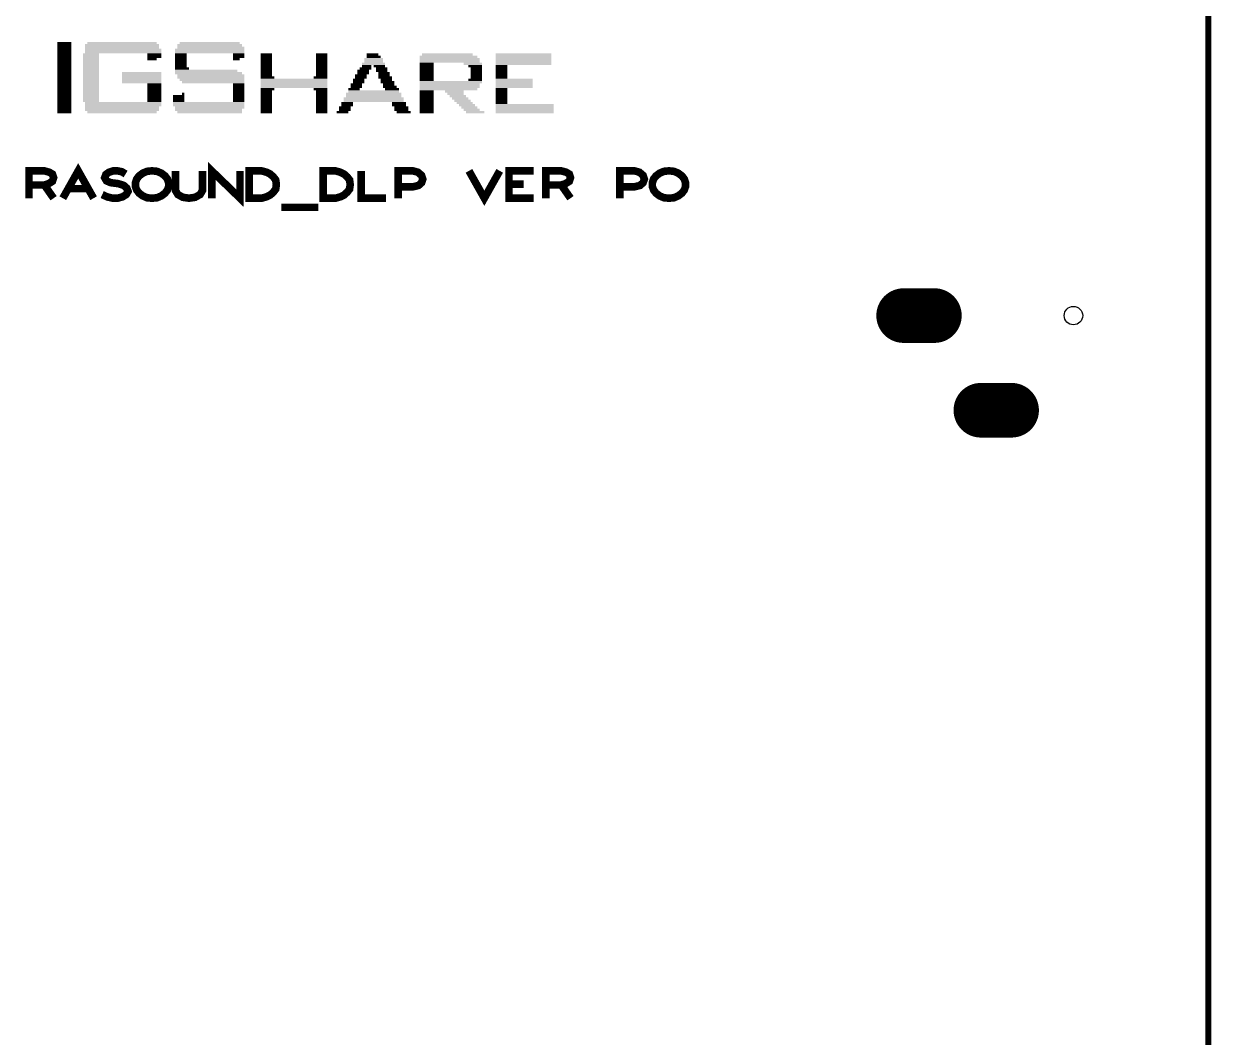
# Model space of a CAD drawing. Extents: x 0 to 200, y -10 to 130.
# Drawn here: x 160.89 to 200.1, y 64.5 to 97.96 of the extents above; entities that cross this region are included whole.
import ezdxf

# ---------------------------------------------------------------- set-up
doc = ezdxf.new("R2010")
doc.units = 0
doc.layers.get('0').update_dxf_attribs({"linetype": 'CONTINUOUS'})
doc.layers.add('MASK_TOP_ART', color=6, linetype='CONTINUOUS')
doc.layers.add('SILK_TOP_ART', color=6, linetype='CONTINUOUS')

# ---------------------------------------------------------------- blocks, each defined once
blk = doc.blocks.new('OBLONG_637')
at = {"const_width": 1.8034}
blk.add_lwpolyline([(0.508, 0), (-0.508, 0)], dxfattribs=at)
at = {"const_width": 0.9017}
for points in [[(-0.95885, 0, 1), (-0.05715, 0, 1)], [(0.05715, 0, 1), (0.95885, 0, 1)]]:
    blk.add_lwpolyline(points, format="xyb", close=True, dxfattribs=at)
blk = doc.blocks.new('ROUND_631')
blk.add_circle((0, 0), 0.305)

msp = doc.modelspace()

# ---------------------------------------------------------------- linework, layer by layer
at = {"layer": 'MASK_TOP_ART', "const_width": 0.2}
msp.add_lwpolyline([(1, 0), (199, 0), (200, 1), (200, 119), (199, 120), (1, 120), (0, 119), (0, 1), (1, 0)], dxfattribs=at)
at = {"layer": 'SILK_TOP_ART'}
for points, const_width in [([(1, 0), (199, 0), (200, 1), (200, 119), (199, 120), (1, 120), (0, 119), (0, 1), (1, 0)], 0.2), ([(162.1768, 92.2), (162.6848, 93.1031), (163.1928, 92.2)], 0.25), ([(167.0942, 92.2), (167.0942, 93.1031), (168.029, 92.2), (168.029, 93.1031)], 0.25), ([(161.0592, 92.2), (161.0592, 93.1031), (161.5672, 93.1031), (161.7298, 93.0579), (161.8314, 92.9977), (161.872, 92.8773), (161.8314, 92.7569), (161.7094, 92.6817), (161.5672, 92.6365), (161.0592, 92.6365)], 0.25), ([(163.4773, 92.3204), (163.6398, 92.2451), (163.8227, 92.2), (163.9853, 92.2), (164.1478, 92.2451), (164.2698, 92.3204), (164.3307, 92.4258), (164.2901, 92.5311), (164.1885, 92.6214), (164.0056, 92.6817), (163.7618, 92.7118), (163.6195, 92.772), (163.5585, 92.8773), (163.5992, 92.9827), (163.7008, 93.0579), (163.843, 93.1031), (163.9853, 93.1031), (164.1275, 93.073), (164.2495, 92.9977)], 0.25), ([(165.1232, 92.2), (164.9606, 92.215), (164.8184, 92.2752), (164.6965, 92.3656), (164.6152, 92.4709), (164.5745, 92.5913), (164.5745, 92.7118), (164.6152, 92.8322), (164.6965, 92.9375), (164.8184, 93.0278), (164.9606, 93.0881), (165.1232, 93.1031), (165.2857, 93.0881), (165.428, 93.0278), (165.5499, 92.9375), (165.6312, 92.8322), (165.6719, 92.7118), (165.6719, 92.5913), (165.6312, 92.4709), (165.5499, 92.3656), (165.428, 92.2752), (165.2857, 92.215), (165.1232, 92.2)], 0.25), ([(165.8954, 93.1031), (165.8954, 92.4559), (165.9766, 92.3204), (166.1392, 92.2301), (166.3424, 92.2), (166.5456, 92.2301), (166.7082, 92.3204), (166.7894, 92.4559), (166.7894, 93.1031)], 0.25), ([(168.3338, 92.2), (168.3338, 93.1031), (168.7402, 93.1031), (168.9027, 93.0579), (169.0246, 92.9977), (169.1263, 92.9074), (169.2075, 92.802), (169.2278, 92.6515), (169.2075, 92.501), (169.1263, 92.3957), (169.0246, 92.3053), (168.9027, 92.2451), (168.7402, 92.2), (168.3338, 92.2)], 0.25), ([(170.7722, 92.2), (170.7722, 93.1031), (171.1786, 93.1031), (171.3411, 93.0579), (171.463, 92.9977), (171.5647, 92.9074), (171.6459, 92.802), (171.6662, 92.6515), (171.6459, 92.501), (171.5647, 92.3957), (171.463, 92.3053), (171.3411, 92.2451), (171.1786, 92.2), (170.7722, 92.2)], 0.25), ([(172.032, 93.1031), (172.032, 92.2), (172.8448, 92.2)], 0.25), ([(173.2512, 92.2), (173.2512, 93.1031), (173.7389, 93.1031), (173.9014, 93.0579), (174.0234, 92.9526), (174.064, 92.8322), (174.0234, 92.7118), (173.9218, 92.6214), (173.7389, 92.5763), (173.2512, 92.5763)], 0.25), ([(175.588, 93.1031), (176.096, 92.2), (176.604, 93.1031)], 0.25), ([(177.7216, 92.2), (176.9088, 92.2), (176.9088, 93.1031), (177.7216, 93.1031)], 0.25), ([(178.128, 92.2), (178.128, 93.1031), (178.636, 93.1031), (178.7986, 93.0579), (178.9002, 92.9977), (178.9408, 92.8773), (178.9002, 92.7569), (178.7782, 92.6817), (178.636, 92.6365), (178.128, 92.6365)], 0.25), ([(180.5664, 92.2), (180.5664, 93.1031), (181.0541, 93.1031), (181.2166, 93.0579), (181.3386, 92.9526), (181.3792, 92.8322), (181.3386, 92.7118), (181.237, 92.6214), (181.0541, 92.5763), (180.5664, 92.5763)], 0.25), ([(182.192, 92.2), (182.0294, 92.215), (181.8872, 92.2752), (181.7653, 92.3656), (181.684, 92.4709), (181.6433, 92.5913), (181.6433, 92.7118), (181.684, 92.8322), (181.7653, 92.9375), (181.8872, 93.0278), (182.0294, 93.0881), (182.192, 93.1031), (182.3545, 93.0881), (182.4968, 93.0278), (182.6187, 92.9375), (182.7, 92.8322), (182.7407, 92.7118), (182.7407, 92.5913), (182.7, 92.4709), (182.6187, 92.3656), (182.4968, 92.2752), (182.3545, 92.215), (182.192, 92.2)], 0.25), ([(161.5672, 92.6365), (161.872, 92.2)], 0.25), ([(163.0099, 92.5161), (162.3597, 92.5161)], 0.25), ([(177.3965, 92.6666), (176.9088, 92.6666)], 0.25), ([(178.636, 92.6365), (178.9408, 92.2)], 0.25), ([(169.3904, 91.899), (170.6096, 91.899)], 0.25)]:
    msp.add_lwpolyline(points, dxfattribs=dict(at, const_width=const_width))
for points in [[(162.00002, 97.36218), (162.00002, 97.3622), (162.4572, 97.36218), (162.00002, 97.3622)], [(162.00002, 97.286), (162.00002, 97.36218), (162.45718, 97.286), (162.4572, 97.36218)], [(162.00002, 97.28598), (162.00002, 97.286), (162.4572, 97.28598), (162.00002, 97.286)], [(162.00002, 97.2073), (162.00002, 97.28598), (162.45718, 97.2073), (162.4572, 97.28598)], [(162.91442, 97.28598), (162.91442, 97.286), (165.3528, 97.28598), (162.91442, 97.286)], [(162.91442, 97.2073), (162.91442, 97.28598), (165.35278, 97.2073), (165.3528, 97.28598)], [(162.99062, 97.36218), (162.99062, 97.3622), (165.2766, 97.36218), (162.99062, 97.3622)], [(162.99062, 97.286), (162.99062, 97.36218), (165.27658, 97.286), (165.2766, 97.36218)], [(165.96242, 97.28598), (165.96242, 97.286), (168.096, 97.28598), (165.96242, 97.286)], [(165.96242, 97.2073), (165.96242, 97.28598), (168.09598, 97.2073), (168.096, 97.28598)], [(166.03862, 97.36218), (166.03862, 97.3622), (168.0198, 97.36218), (166.03862, 97.3622)], [(166.03862, 97.286), (166.03862, 97.36218), (168.01978, 97.286), (168.0198, 97.36218)], [(162.00002, 97.20728), (162.00002, 97.2073), (162.4572, 97.20728), (162.00002, 97.2073)], [(162.00002, 97.1336), (162.00002, 97.20728), (162.45718, 97.1336), (162.4572, 97.20728)], [(162.00002, 97.13358), (162.00002, 97.1336), (162.4572, 97.13358), (162.00002, 97.1336)], [(162.00002, 97.0574), (162.00002, 97.13358), (162.45718, 97.0574), (162.4572, 97.13358)], [(162.00002, 97.05738), (162.00002, 97.0574), (162.4572, 97.05738), (162.00002, 97.0574)], [(162.00002, 96.9812), (162.00002, 97.05738), (162.45718, 96.9812), (162.4572, 97.05738)], [(162.00002, 96.98118), (162.00002, 96.9812), (162.4572, 96.98118), (162.00002, 96.9812)], [(162.00002, 96.905), (162.00002, 96.98118), (162.45718, 96.905), (162.4572, 96.98118)], [(162.00002, 96.90498), (162.00002, 96.905), (162.4572, 96.90498), (162.00002, 96.905)], [(162.00002, 96.8288), (162.00002, 96.90498), (162.45718, 96.8288), (162.4572, 96.90498)], [(162.83822, 96.98118), (162.83822, 96.9812), (163.3716, 96.98118), (162.83822, 96.9812)], [(162.83822, 96.905), (162.83822, 96.98118), (163.37158, 96.905), (163.3716, 96.98118)], [(162.83822, 96.90498), (162.83822, 96.905), (163.3716, 96.90498), (162.83822, 96.905)], [(162.83822, 96.8288), (162.83822, 96.90498), (163.37158, 96.8288), (163.3716, 96.90498)], [(162.91442, 97.20728), (162.91442, 97.2073), (165.3528, 97.20728), (162.91442, 97.2073)], [(162.91442, 97.1336), (162.91442, 97.20728), (165.35278, 97.1336), (165.3528, 97.20728)], [(162.91442, 97.13358), (162.91442, 97.1336), (165.429, 97.13358), (162.91442, 97.1336)], [(162.91442, 97.0574), (162.91442, 97.13358), (165.42898, 97.0574), (165.429, 97.13358)], [(162.91442, 97.05738), (162.91442, 97.0574), (165.429, 97.05738), (162.91442, 97.0574)], [(162.91442, 96.9812), (162.91442, 97.05738), (165.42898, 96.9812), (165.429, 97.05738)], [(164.97182, 96.98118), (164.97182, 96.9812), (165.429, 96.98118), (164.97182, 96.9812)], [(164.97182, 96.905), (164.97182, 96.98118), (165.42898, 96.905), (165.429, 96.98118)], [(164.97182, 96.90498), (164.97182, 96.905), (165.429, 96.90498), (164.97182, 96.905)], [(164.97182, 96.8288), (164.97182, 96.90498), (165.42898, 96.8288), (165.429, 96.90498)], [(165.88622, 97.13358), (165.88622, 97.1336), (168.1722, 97.13358), (165.88622, 97.1336)], [(165.88622, 97.0574), (165.88622, 97.13358), (168.17218, 97.0574), (168.1722, 97.13358)], [(165.88622, 97.05738), (165.88622, 97.0574), (168.1722, 97.05738), (165.88622, 97.0574)], [(165.88622, 96.9812), (165.88622, 97.05738), (168.17218, 96.9812), (168.1722, 97.05738)], [(165.88622, 96.98118), (165.88622, 96.9812), (166.2672, 96.98118), (165.88622, 96.9812)], [(165.88622, 96.905), (165.88622, 96.98118), (166.26718, 96.905), (166.2672, 96.98118)], [(165.88622, 96.90498), (165.88622, 96.905), (166.2672, 96.90498), (165.88622, 96.905)], [(165.88622, 96.8288), (165.88622, 96.90498), (166.26718, 96.8288), (166.2672, 96.90498)], [(165.96242, 97.20728), (165.96242, 97.2073), (168.1722, 97.20728), (165.96242, 97.2073)], [(165.96242, 97.1336), (165.96242, 97.20728), (168.17218, 97.1336), (168.1722, 97.20728)], [(167.79122, 96.98118), (167.79122, 96.9812), (168.1722, 96.98118), (167.79122, 96.9812)], [(167.79122, 96.905), (167.79122, 96.98118), (168.17218, 96.905), (168.1722, 96.98118)], [(167.79122, 96.90498), (167.79122, 96.905), (168.1722, 96.90498), (167.79122, 96.905)], [(167.79122, 96.8288), (167.79122, 96.90498), (168.17218, 96.8288), (168.1722, 96.90498)], [(168.70562, 96.98118), (168.70562, 96.9812), (169.0866, 96.98118), (168.70562, 96.9812)], [(168.70562, 96.905), (168.70562, 96.98118), (169.08658, 96.905), (169.0866, 96.98118)], [(168.70562, 96.90498), (168.70562, 96.905), (169.0866, 96.90498), (168.70562, 96.905)], [(168.70562, 96.8288), (168.70562, 96.90498), (169.08658, 96.8288), (169.0866, 96.90498)], [(170.53442, 96.98118), (170.53442, 96.9812), (170.9154, 96.98118), (170.53442, 96.9812)], [(170.53442, 96.905), (170.53442, 96.98118), (170.91538, 96.905), (170.9154, 96.98118)], [(170.53442, 96.90498), (170.53442, 96.905), (170.9154, 96.90498), (170.53442, 96.905)], [(170.53442, 96.8288), (170.53442, 96.90498), (170.91538, 96.8288), (170.9154, 96.90498)], [(172.21082, 96.98118), (172.21082, 96.9812), (172.5918, 96.98118), (172.21082, 96.9812)], [(172.21082, 96.905), (172.21082, 96.98118), (172.59178, 96.905), (172.5918, 96.98118)], [(172.21082, 96.90498), (172.21082, 96.905), (172.668, 96.90498), (172.21082, 96.905)], [(172.21082, 96.8288), (172.21082, 96.90498), (172.66798, 96.8288), (172.668, 96.90498)], [(173.96342, 96.90498), (173.96342, 96.905), (175.8684, 96.90498), (173.96342, 96.905)], [(173.96342, 96.8288), (173.96342, 96.90498), (175.86838, 96.8288), (175.8684, 96.90498)], [(174.03962, 96.98118), (174.03962, 96.9812), (175.716, 96.98118), (174.03962, 96.9812)], [(174.03962, 96.905), (174.03962, 96.98118), (175.71598, 96.905), (175.716, 96.98118)], [(176.47552, 96.98118), (176.47552, 96.9812), (178.3068, 96.98118), (176.47552, 96.9812)], [(176.47552, 96.905), (176.47552, 96.98118), (178.30678, 96.905), (178.3068, 96.98118)], [(176.47552, 96.90498), (176.47552, 96.905), (178.3068, 96.90498), (176.47552, 96.905)], [(176.47552, 96.8288), (176.47552, 96.90498), (178.30678, 96.8288), (178.3068, 96.90498)], [(162.00002, 96.82878), (162.00002, 96.8288), (162.4572, 96.82878), (162.00002, 96.8288)], [(162.00002, 96.7526), (162.00002, 96.82878), (162.45718, 96.7526), (162.4572, 96.82878)], [(162.00002, 96.75258), (162.00002, 96.7526), (162.4572, 96.75258), (162.00002, 96.7526)], [(162.00002, 96.6764), (162.00002, 96.75258), (162.45718, 96.6764), (162.4572, 96.75258)], [(162.00002, 96.67638), (162.00002, 96.6764), (162.4572, 96.67638), (162.00002, 96.6764)], [(162.00002, 96.6002), (162.00002, 96.67638), (162.45718, 96.6002), (162.4572, 96.67638)], [(162.00002, 96.60018), (162.00002, 96.6002), (162.4572, 96.60018), (162.00002, 96.6002)], [(162.00002, 96.524), (162.00002, 96.60018), (162.45718, 96.524), (162.4572, 96.60018)], [(162.00002, 96.52398), (162.00002, 96.524), (162.4572, 96.52398), (162.00002, 96.524)], [(162.00002, 96.4478), (162.00002, 96.52398), (162.45718, 96.4478), (162.4572, 96.52398)], [(162.83822, 96.82878), (162.83822, 96.8288), (163.3716, 96.82878), (162.83822, 96.8288)], [(162.83822, 96.7526), (162.83822, 96.82878), (163.37158, 96.7526), (163.3716, 96.82878)], [(162.83822, 96.75258), (162.83822, 96.7526), (163.3716, 96.75258), (162.83822, 96.7526)], [(162.83822, 96.6764), (162.83822, 96.75258), (163.37158, 96.6764), (163.3716, 96.75258)], [(162.83822, 96.67638), (162.83822, 96.6764), (163.3716, 96.67638), (162.83822, 96.6764)], [(162.83822, 96.6002), (162.83822, 96.67638), (163.37158, 96.6002), (163.3716, 96.67638)], [(162.83822, 96.60018), (162.83822, 96.6002), (163.3716, 96.60018), (162.83822, 96.6002)], [(162.83822, 96.524), (162.83822, 96.60018), (163.37158, 96.524), (163.3716, 96.60018)], [(162.83822, 96.52398), (162.83822, 96.524), (163.3716, 96.52398), (162.83822, 96.524)], [(162.83822, 96.4478), (162.83822, 96.52398), (163.37158, 96.4478), (163.3716, 96.52398)], [(164.97182, 96.82878), (164.97182, 96.8288), (165.2766, 96.82878), (164.97182, 96.8288)], [(164.97182, 96.7526), (164.97182, 96.82878), (165.27658, 96.7526), (165.2766, 96.82878)], [(165.88622, 96.82878), (165.88622, 96.8288), (166.2672, 96.82878), (165.88622, 96.8288)], [(165.88622, 96.7526), (165.88622, 96.82878), (166.26718, 96.7526), (166.2672, 96.82878)], [(165.88622, 96.75258), (165.88622, 96.7526), (166.2672, 96.75258), (165.88622, 96.7526)], [(165.88622, 96.6764), (165.88622, 96.75258), (166.26718, 96.6764), (166.2672, 96.75258)], [(165.88622, 96.67638), (165.88622, 96.6764), (166.2672, 96.67638), (165.88622, 96.6764)], [(165.88622, 96.6002), (165.88622, 96.67638), (166.26718, 96.6002), (166.2672, 96.67638)], [(165.88622, 96.60018), (165.88622, 96.6002), (166.2672, 96.60018), (165.88622, 96.6002)], [(165.88622, 96.524), (165.88622, 96.60018), (166.26718, 96.524), (166.2672, 96.60018)], [(165.88622, 96.52398), (165.88622, 96.524), (166.3434, 96.52398), (165.88622, 96.524)], [(165.88622, 96.4478), (165.88622, 96.52398), (166.34338, 96.4478), (166.3434, 96.52398)], [(167.79122, 96.82878), (167.79122, 96.8288), (168.0198, 96.82878), (167.79122, 96.8288)], [(167.79122, 96.7526), (167.79122, 96.82878), (168.01978, 96.7526), (168.0198, 96.82878)], [(168.70562, 96.82878), (168.70562, 96.8288), (169.0866, 96.82878), (168.70562, 96.8288)], [(168.70562, 96.7526), (168.70562, 96.82878), (169.08658, 96.7526), (169.0866, 96.82878)], [(168.70562, 96.75258), (168.70562, 96.7526), (169.0866, 96.75258), (168.70562, 96.7526)], [(168.70562, 96.6764), (168.70562, 96.75258), (169.08658, 96.6764), (169.0866, 96.75258)], [(168.70562, 96.67638), (168.70562, 96.6764), (169.0866, 96.67638), (168.70562, 96.6764)], [(168.70562, 96.6002), (168.70562, 96.67638), (169.08658, 96.6002), (169.0866, 96.67638)], [(168.70562, 96.60018), (168.70562, 96.6002), (169.0866, 96.60018), (168.70562, 96.6002)], [(168.70562, 96.524), (168.70562, 96.60018), (169.08658, 96.524), (169.0866, 96.60018)], [(168.70562, 96.52398), (168.70562, 96.524), (169.0866, 96.52398), (168.70562, 96.524)], [(168.70562, 96.4478), (168.70562, 96.52398), (169.08658, 96.4478), (169.0866, 96.52398)], [(170.53442, 96.82878), (170.53442, 96.8288), (170.9154, 96.82878), (170.53442, 96.8288)], [(170.53442, 96.7526), (170.53442, 96.82878), (170.91538, 96.7526), (170.9154, 96.82878)], [(170.53442, 96.75258), (170.53442, 96.7526), (170.9154, 96.75258), (170.53442, 96.7526)], [(170.53442, 96.6764), (170.53442, 96.75258), (170.91538, 96.6764), (170.9154, 96.75258)], [(170.53442, 96.67638), (170.53442, 96.6764), (170.9154, 96.67638), (170.53442, 96.6764)], [(170.53442, 96.6002), (170.53442, 96.67638), (170.91538, 96.6002), (170.9154, 96.67638)], [(170.53442, 96.60018), (170.53442, 96.6002), (170.9154, 96.60018), (170.53442, 96.6002)], [(170.53442, 96.524), (170.53442, 96.60018), (170.91538, 96.524), (170.9154, 96.60018)], [(170.53442, 96.52398), (170.53442, 96.524), (170.9154, 96.52398), (170.53442, 96.524)], [(170.53442, 96.4478), (170.53442, 96.52398), (170.91538, 96.4478), (170.9154, 96.52398)], [(171.98222, 96.52398), (171.98222, 96.524), (172.3607, 96.52398), (171.98222, 96.524)], [(171.98222, 96.4478), (171.98222, 96.52398), (172.36068, 96.4478), (172.3607, 96.52398)], [(172.05842, 96.67638), (172.05842, 96.6764), (172.8204, 96.67638), (172.05842, 96.6764)], [(172.05842, 96.6002), (172.05842, 96.67638), (172.82038, 96.6002), (172.8204, 96.67638)], [(172.05842, 96.60018), (172.05842, 96.6002), (172.3607, 96.60018), (172.05842, 96.6002)], [(172.05842, 96.524), (172.05842, 96.60018), (172.36068, 96.524), (172.3607, 96.60018)], [(172.13462, 96.82878), (172.13462, 96.8288), (172.7442, 96.82878), (172.13462, 96.8288)], [(172.13462, 96.7526), (172.13462, 96.82878), (172.74418, 96.7526), (172.7442, 96.82878)], [(172.13462, 96.75258), (172.13462, 96.7526), (172.7442, 96.75258), (172.13462, 96.7526)], [(172.13462, 96.6764), (172.13462, 96.75258), (172.74418, 96.6764), (172.7442, 96.75258)], [(172.43942, 96.60018), (172.43942, 96.6002), (172.8204, 96.60018), (172.43942, 96.6002)], [(172.43942, 96.524), (172.43942, 96.60018), (172.82038, 96.524), (172.8204, 96.60018)], [(172.51562, 96.52398), (172.51562, 96.524), (172.8966, 96.52398), (172.51562, 96.524)], [(172.51562, 96.4478), (172.51562, 96.52398), (172.89658, 96.4478), (172.8966, 96.52398)], [(173.96342, 96.82878), (173.96342, 96.8288), (175.9446, 96.82878), (173.96342, 96.8288)], [(173.96342, 96.7526), (173.96342, 96.82878), (175.94458, 96.7526), (175.9446, 96.82878)], [(173.96342, 96.75258), (173.96342, 96.7526), (175.9446, 96.75258), (173.96342, 96.7526)], [(173.96342, 96.6764), (173.96342, 96.75258), (175.94458, 96.6764), (175.9446, 96.75258)], [(173.96342, 96.67638), (173.96342, 96.6764), (174.4206, 96.67638), (173.96342, 96.6764)], [(173.96342, 96.6002), (173.96342, 96.67638), (174.42058, 96.6002), (174.4206, 96.67638)], [(173.96342, 96.60018), (173.96342, 96.6002), (174.4206, 96.60018), (173.96342, 96.6002)], [(173.96342, 96.524), (173.96342, 96.60018), (174.42058, 96.524), (174.4206, 96.60018)], [(173.96342, 96.52398), (173.96342, 96.524), (174.4206, 96.52398), (173.96342, 96.524)], [(173.96342, 96.4478), (173.96342, 96.52398), (174.42058, 96.4478), (174.4206, 96.52398)], [(175.41122, 96.67638), (175.41122, 96.6764), (176.0208, 96.67638), (175.41122, 96.6764)], [(175.41122, 96.6002), (175.41122, 96.67638), (176.02078, 96.6002), (176.0208, 96.67638)], [(175.56362, 96.60018), (175.56362, 96.6002), (176.0208, 96.60018), (175.56362, 96.6002)], [(175.56362, 96.524), (175.56362, 96.60018), (176.02078, 96.524), (176.0208, 96.60018)], [(175.63982, 96.52398), (175.63982, 96.524), (176.0208, 96.52398), (175.63982, 96.524)], [(175.63982, 96.4478), (175.63982, 96.52398), (176.02078, 96.4478), (176.0208, 96.52398)], [(176.47552, 96.82878), (176.47552, 96.8288), (178.3068, 96.82878), (176.47552, 96.8288)], [(176.47552, 96.7526), (176.47552, 96.82878), (178.30678, 96.7526), (178.3068, 96.82878)], [(176.47552, 96.75258), (176.47552, 96.7526), (178.3068, 96.75258), (176.47552, 96.7526)], [(176.47552, 96.6764), (176.47552, 96.75258), (178.30678, 96.6764), (178.3068, 96.75258)], [(176.47552, 96.67638), (176.47552, 96.6764), (178.3068, 96.67638), (176.47552, 96.6764)], [(176.47552, 96.6002), (176.47552, 96.67638), (178.30678, 96.6002), (178.3068, 96.67638)], [(176.47552, 96.60018), (176.47552, 96.6002), (176.859, 96.60018), (176.47552, 96.6002)], [(176.47552, 96.524), (176.47552, 96.60018), (176.85898, 96.524), (176.859, 96.60018)], [(176.47552, 96.52398), (176.47552, 96.524), (176.859, 96.52398), (176.47552, 96.524)], [(176.47552, 96.4478), (176.47552, 96.52398), (176.85898, 96.4478), (176.859, 96.52398)], [(162.00002, 96.44778), (162.00002, 96.4478), (162.4572, 96.44778), (162.00002, 96.4478)], [(162.00002, 96.3716), (162.00002, 96.44778), (162.45718, 96.3716), (162.4572, 96.44778)], [(162.00002, 96.37158), (162.00002, 96.3716), (162.4572, 96.37158), (162.00002, 96.3716)], [(162.00002, 96.2929), (162.00002, 96.37158), (162.45718, 96.2929), (162.4572, 96.37158)], [(162.00002, 96.29288), (162.00002, 96.2929), (162.4572, 96.29288), (162.00002, 96.2929)], [(162.00002, 96.2192), (162.00002, 96.29288), (162.45718, 96.2192), (162.4572, 96.29288)], [(162.00002, 96.21918), (162.00002, 96.2192), (162.4572, 96.21918), (162.00002, 96.2192)], [(162.00002, 96.143), (162.00002, 96.21918), (162.45718, 96.143), (162.4572, 96.21918)], [(162.00002, 96.14298), (162.00002, 96.143), (162.4572, 96.14298), (162.00002, 96.143)], [(162.00002, 96.0668), (162.00002, 96.14298), (162.45718, 96.0668), (162.4572, 96.14298)], [(162.83822, 96.44778), (162.83822, 96.4478), (163.3716, 96.44778), (162.83822, 96.4478)], [(162.83822, 96.3716), (162.83822, 96.44778), (163.37158, 96.3716), (163.3716, 96.44778)], [(162.83822, 96.37158), (162.83822, 96.3716), (163.3716, 96.37158), (162.83822, 96.3716)], [(162.83822, 96.2929), (162.83822, 96.37158), (163.37158, 96.2929), (163.3716, 96.37158)], [(162.83822, 96.29288), (162.83822, 96.2929), (163.3716, 96.29288), (162.83822, 96.2929)], [(162.83822, 96.2192), (162.83822, 96.29288), (163.37158, 96.2192), (163.3716, 96.29288)], [(162.83822, 96.21918), (162.83822, 96.2192), (163.3716, 96.21918), (162.83822, 96.2192)], [(162.83822, 96.143), (162.83822, 96.21918), (163.37158, 96.143), (163.3716, 96.21918)], [(162.83822, 96.14298), (162.83822, 96.143), (163.3716, 96.14298), (162.83822, 96.143)], [(162.83822, 96.0668), (162.83822, 96.14298), (163.37158, 96.0668), (163.3716, 96.14298)], [(164.13362, 96.37158), (164.13362, 96.3716), (165.429, 96.37158), (164.13362, 96.3716)], [(164.13362, 96.2929), (164.13362, 96.37158), (165.42898, 96.2929), (165.429, 96.37158)], [(164.13362, 96.29288), (164.13362, 96.2929), (165.429, 96.29288), (164.13362, 96.2929)], [(164.13362, 96.2192), (164.13362, 96.29288), (165.42898, 96.2192), (165.429, 96.29288)], [(164.13362, 96.21918), (164.13362, 96.2192), (165.429, 96.21918), (164.13362, 96.2192)], [(164.13362, 96.143), (164.13362, 96.21918), (165.42898, 96.143), (165.429, 96.21918)], [(164.13362, 96.14298), (164.13362, 96.143), (165.429, 96.14298), (164.13362, 96.143)], [(164.13362, 96.0668), (164.13362, 96.14298), (165.42898, 96.0668), (165.429, 96.14298)], [(165.88622, 96.44778), (165.88622, 96.4478), (167.9436, 96.44778), (165.88622, 96.4478)], [(165.88622, 96.3716), (165.88622, 96.44778), (167.94358, 96.3716), (167.9436, 96.44778)], [(165.88622, 96.37158), (165.88622, 96.3716), (168.096, 96.37158), (165.88622, 96.3716)], [(165.88622, 96.2929), (165.88622, 96.37158), (168.09598, 96.2929), (168.096, 96.37158)], [(165.96242, 96.29288), (165.96242, 96.2929), (168.1722, 96.29288), (165.96242, 96.2929)], [(165.96242, 96.2192), (165.96242, 96.29288), (168.17218, 96.2192), (168.1722, 96.29288)], [(165.96242, 96.21918), (165.96242, 96.2192), (168.1722, 96.21918), (165.96242, 96.2192)], [(165.96242, 96.143), (165.96242, 96.21918), (168.17218, 96.143), (168.1722, 96.21918)], [(166.03862, 96.14298), (166.03862, 96.143), (168.1722, 96.14298), (166.03862, 96.143)], [(166.03862, 96.0668), (166.03862, 96.14298), (168.17218, 96.0668), (168.1722, 96.14298)], [(168.70562, 96.44778), (168.70562, 96.4478), (169.0866, 96.44778), (168.70562, 96.4478)], [(168.70562, 96.3716), (168.70562, 96.44778), (169.08658, 96.3716), (169.0866, 96.44778)], [(168.70562, 96.37158), (168.70562, 96.3716), (169.0866, 96.37158), (168.70562, 96.3716)], [(168.70562, 96.2929), (168.70562, 96.37158), (169.08658, 96.2929), (169.0866, 96.37158)], [(168.70562, 96.29288), (168.70562, 96.2929), (169.0866, 96.29288), (168.70562, 96.2929)], [(168.70562, 96.2192), (168.70562, 96.29288), (169.08658, 96.2192), (169.0866, 96.29288)], [(168.70562, 96.21918), (168.70562, 96.2192), (169.1603, 96.21918), (168.70562, 96.2192)], [(168.70562, 96.143), (168.70562, 96.21918), (169.16028, 96.143), (169.1603, 96.21918)], [(168.70562, 96.14298), (168.70562, 96.143), (170.9154, 96.14298), (168.70562, 96.143)], [(168.70562, 96.0668), (168.70562, 96.14298), (170.91538, 96.0668), (170.9154, 96.14298)], [(170.45822, 96.21918), (170.45822, 96.2192), (170.9154, 96.21918), (170.45822, 96.2192)], [(170.45822, 96.143), (170.45822, 96.21918), (170.91538, 96.143), (170.9154, 96.21918)], [(170.53442, 96.44778), (170.53442, 96.4478), (170.9154, 96.44778), (170.53442, 96.4478)], [(170.53442, 96.3716), (170.53442, 96.44778), (170.91538, 96.3716), (170.9154, 96.44778)], [(170.53442, 96.37158), (170.53442, 96.3716), (170.9154, 96.37158), (170.53442, 96.3716)], [(170.53442, 96.2929), (170.53442, 96.37158), (170.91538, 96.2929), (170.9154, 96.37158)], [(170.53442, 96.29288), (170.53442, 96.2929), (170.9154, 96.29288), (170.53442, 96.2929)], [(170.53442, 96.2192), (170.53442, 96.29288), (170.91538, 96.2192), (170.9154, 96.29288)], [(171.75362, 96.14298), (171.75362, 96.143), (172.1346, 96.14298), (171.75362, 96.143)], [(171.75362, 96.0668), (171.75362, 96.14298), (172.13458, 96.0668), (172.1346, 96.14298)], [(171.82982, 96.29288), (171.82982, 96.2929), (172.2108, 96.29288), (171.82982, 96.2929)], [(171.82982, 96.2192), (171.82982, 96.29288), (172.21078, 96.2192), (172.2108, 96.29288)], [(171.82982, 96.21918), (171.82982, 96.2192), (172.2108, 96.21918), (171.82982, 96.2192)], [(171.82982, 96.143), (171.82982, 96.21918), (172.21078, 96.143), (172.2108, 96.21918)], [(171.90602, 96.44778), (171.90602, 96.4478), (172.287, 96.44778), (171.90602, 96.4478)], [(171.90602, 96.3716), (171.90602, 96.44778), (172.28698, 96.3716), (172.287, 96.44778)], [(171.90602, 96.37158), (171.90602, 96.3716), (172.287, 96.37158), (171.90602, 96.3716)], [(171.90602, 96.2929), (171.90602, 96.37158), (172.28698, 96.2929), (172.287, 96.37158)], [(172.51562, 96.44778), (172.51562, 96.4478), (172.8966, 96.44778), (172.51562, 96.4478)], [(172.51562, 96.3716), (172.51562, 96.44778), (172.89658, 96.3716), (172.8966, 96.44778)], [(172.59182, 96.37158), (172.59182, 96.3716), (172.9728, 96.37158), (172.59182, 96.3716)], [(172.59182, 96.2929), (172.59182, 96.37158), (172.97278, 96.2929), (172.9728, 96.37158)], [(172.59182, 96.29288), (172.59182, 96.2929), (172.9728, 96.29288), (172.59182, 96.2929)], [(172.59182, 96.2192), (172.59182, 96.29288), (172.97278, 96.2192), (172.9728, 96.29288)], [(172.59182, 96.21918), (172.59182, 96.2192), (173.049, 96.21918), (172.59182, 96.2192)], [(172.59182, 96.143), (172.59182, 96.21918), (173.04898, 96.143), (173.049, 96.21918)], [(172.66802, 96.14298), (172.66802, 96.143), (173.049, 96.14298), (172.66802, 96.143)], [(172.66802, 96.0668), (172.66802, 96.14298), (173.04898, 96.0668), (173.049, 96.14298)], [(173.96342, 96.44778), (173.96342, 96.4478), (174.4206, 96.44778), (173.96342, 96.4478)], [(173.96342, 96.3716), (173.96342, 96.44778), (174.42058, 96.3716), (174.4206, 96.44778)], [(173.96342, 96.37158), (173.96342, 96.3716), (174.4206, 96.37158), (173.96342, 96.3716)], [(173.96342, 96.2929), (173.96342, 96.37158), (174.42058, 96.2929), (174.4206, 96.37158)], [(173.96342, 96.29288), (173.96342, 96.2929), (174.4206, 96.29288), (173.96342, 96.2929)], [(173.96342, 96.2192), (173.96342, 96.29288), (174.42058, 96.2192), (174.4206, 96.29288)], [(173.96342, 96.21918), (173.96342, 96.2192), (174.4206, 96.21918), (173.96342, 96.2192)], [(173.96342, 96.143), (173.96342, 96.21918), (174.42058, 96.143), (174.4206, 96.21918)], [(173.96342, 96.14298), (173.96342, 96.143), (174.4206, 96.14298), (173.96342, 96.143)], [(173.96342, 96.0668), (173.96342, 96.14298), (174.42058, 96.0668), (174.4206, 96.14298)], [(175.56362, 96.14298), (175.56362, 96.143), (176.0208, 96.14298), (175.56362, 96.143)], [(175.56362, 96.0668), (175.56362, 96.14298), (176.02078, 96.0668), (176.0208, 96.14298)], [(175.63982, 96.44778), (175.63982, 96.4478), (176.0208, 96.44778), (175.63982, 96.4478)], [(175.63982, 96.3716), (175.63982, 96.44778), (176.02078, 96.3716), (176.0208, 96.44778)], [(175.63982, 96.37158), (175.63982, 96.3716), (176.0208, 96.37158), (175.63982, 96.3716)], [(175.63982, 96.2929), (175.63982, 96.37158), (176.02078, 96.2929), (176.0208, 96.37158)], [(175.63982, 96.29288), (175.63982, 96.2929), (176.0208, 96.29288), (175.63982, 96.2929)], [(175.63982, 96.2192), (175.63982, 96.29288), (176.02078, 96.2192), (176.0208, 96.29288)], [(175.63982, 96.21918), (175.63982, 96.2192), (176.0208, 96.21918), (175.63982, 96.2192)], [(175.63982, 96.143), (175.63982, 96.21918), (176.02078, 96.143), (176.0208, 96.21918)], [(176.47552, 96.44778), (176.47552, 96.4478), (176.859, 96.44778), (176.47552, 96.4478)], [(176.47552, 96.3716), (176.47552, 96.44778), (176.85898, 96.3716), (176.859, 96.44778)], [(176.47552, 96.37158), (176.47552, 96.3716), (176.859, 96.37158), (176.47552, 96.3716)], [(176.47552, 96.2929), (176.47552, 96.37158), (176.85898, 96.2929), (176.859, 96.37158)], [(176.47552, 96.29288), (176.47552, 96.2929), (176.859, 96.29288), (176.47552, 96.2929)], [(176.47552, 96.2192), (176.47552, 96.29288), (176.85898, 96.2192), (176.859, 96.29288)], [(176.47552, 96.21918), (176.47552, 96.2192), (176.859, 96.21918), (176.47552, 96.2192)], [(176.47552, 96.143), (176.47552, 96.21918), (176.85898, 96.143), (176.859, 96.21918)], [(176.47552, 96.14298), (176.47552, 96.143), (177.6972, 96.14298), (176.47552, 96.143)], [(176.47552, 96.0668), (176.47552, 96.14298), (177.69718, 96.0668), (177.6972, 96.14298)], [(162.00002, 96.06678), (162.00002, 96.0668), (162.4572, 96.06678), (162.00002, 96.0668)], [(162.00002, 95.9906), (162.00002, 96.06678), (162.45718, 95.9906), (162.4572, 96.06678)], [(162.00002, 95.99058), (162.00002, 95.9906), (162.4572, 95.99058), (162.00002, 95.9906)], [(162.00002, 95.9144), (162.00002, 95.99058), (162.45718, 95.9144), (162.4572, 95.99058)], [(162.00002, 95.91438), (162.00002, 95.9144), (162.4572, 95.91438), (162.00002, 95.9144)], [(162.00002, 95.8382), (162.00002, 95.91438), (162.45718, 95.8382), (162.4572, 95.91438)], [(162.00002, 95.83818), (162.00002, 95.8382), (162.4572, 95.83818), (162.00002, 95.8382)], [(162.00002, 95.762), (162.00002, 95.83818), (162.45718, 95.762), (162.4572, 95.83818)], [(162.00002, 95.76198), (162.00002, 95.762), (162.4572, 95.76198), (162.00002, 95.762)], [(162.00002, 95.6858), (162.00002, 95.76198), (162.45718, 95.6858), (162.4572, 95.76198)], [(162.00002, 95.68578), (162.00002, 95.6858), (162.4572, 95.68578), (162.00002, 95.6858)], [(162.00002, 95.6096), (162.00002, 95.68578), (162.45718, 95.6096), (162.4572, 95.68578)], [(162.83822, 96.06678), (162.83822, 96.0668), (163.3716, 96.06678), (162.83822, 96.0668)], [(162.83822, 95.9906), (162.83822, 96.06678), (163.37158, 95.9906), (163.3716, 96.06678)], [(162.83822, 95.99058), (162.83822, 95.9906), (163.3716, 95.99058), (162.83822, 95.9906)], [(162.83822, 95.9144), (162.83822, 95.99058), (163.37158, 95.9144), (163.3716, 95.99058)], [(162.83822, 95.91438), (162.83822, 95.9144), (163.3716, 95.91438), (162.83822, 95.9144)], [(162.83822, 95.8382), (162.83822, 95.91438), (163.37158, 95.8382), (163.3716, 95.91438)], [(162.83822, 95.83818), (162.83822, 95.8382), (163.3716, 95.83818), (162.83822, 95.8382)], [(162.83822, 95.762), (162.83822, 95.83818), (163.37158, 95.762), (163.3716, 95.83818)], [(162.83822, 95.76198), (162.83822, 95.762), (163.3716, 95.76198), (162.83822, 95.762)], [(162.83822, 95.6858), (162.83822, 95.76198), (163.37158, 95.6858), (163.3716, 95.76198)], [(162.83822, 95.68578), (162.83822, 95.6858), (163.3716, 95.68578), (162.83822, 95.6858)], [(162.83822, 95.6096), (162.83822, 95.68578), (163.37158, 95.6096), (163.3716, 95.68578)], [(164.13362, 96.06678), (164.13362, 96.0668), (165.429, 96.06678), (164.13362, 96.0668)], [(164.13362, 95.9906), (164.13362, 96.06678), (165.42898, 95.9906), (165.429, 96.06678)], [(164.97182, 95.99058), (164.97182, 95.9906), (165.429, 95.99058), (164.97182, 95.9906)], [(164.97182, 95.9144), (164.97182, 95.99058), (165.42898, 95.9144), (165.429, 95.99058)], [(164.97182, 95.91438), (164.97182, 95.9144), (165.429, 95.91438), (164.97182, 95.9144)], [(164.97182, 95.8382), (164.97182, 95.91438), (165.42898, 95.8382), (165.429, 95.91438)], [(164.97182, 95.83818), (164.97182, 95.8382), (165.429, 95.83818), (164.97182, 95.8382)], [(164.97182, 95.762), (164.97182, 95.83818), (165.42898, 95.762), (165.429, 95.83818)], [(164.97182, 95.76198), (164.97182, 95.762), (165.429, 95.76198), (164.97182, 95.762)], [(164.97182, 95.6858), (164.97182, 95.76198), (165.42898, 95.6858), (165.429, 95.76198)], [(164.97182, 95.68578), (164.97182, 95.6858), (165.429, 95.68578), (164.97182, 95.6858)], [(164.97182, 95.6096), (164.97182, 95.68578), (165.42898, 95.6096), (165.429, 95.68578)], [(166.1148, 95.60962), (166.11482, 95.68578), (166.19098, 95.60962), (166.191, 95.68578)], [(166.11482, 96.06678), (166.11482, 96.0668), (168.1722, 96.06678), (166.11482, 96.0668)], [(166.11482, 95.9906), (166.11482, 96.06678), (168.17218, 95.9906), (168.1722, 96.06678)], [(166.11482, 95.68578), (166.11482, 95.6858), (166.191, 95.68578), (166.11482, 95.6858)], [(167.79122, 95.99058), (167.79122, 95.9906), (168.1722, 95.99058), (167.79122, 95.9906)], [(167.79122, 95.9144), (167.79122, 95.99058), (168.17218, 95.9144), (168.1722, 95.99058)], [(167.79122, 95.91438), (167.79122, 95.9144), (168.1722, 95.91438), (167.79122, 95.9144)], [(167.79122, 95.8382), (167.79122, 95.91438), (168.17218, 95.8382), (168.1722, 95.91438)], [(167.79122, 95.83818), (167.79122, 95.8382), (168.1722, 95.83818), (167.79122, 95.8382)], [(167.79122, 95.762), (167.79122, 95.83818), (168.17218, 95.762), (168.1722, 95.83818)], [(167.79122, 95.76198), (167.79122, 95.762), (168.1722, 95.76198), (167.79122, 95.762)], [(167.79122, 95.6858), (167.79122, 95.76198), (168.17218, 95.6858), (168.1722, 95.76198)], [(167.79122, 95.68578), (167.79122, 95.6858), (168.1722, 95.68578), (167.79122, 95.6858)], [(167.79122, 95.6096), (167.79122, 95.68578), (168.17218, 95.6096), (168.1722, 95.68578)], [(168.70562, 96.06678), (168.70562, 96.0668), (170.9154, 96.06678), (168.70562, 96.0668)], [(168.70562, 95.9906), (168.70562, 96.06678), (170.91538, 95.9906), (170.9154, 96.06678)], [(168.70562, 95.99058), (168.70562, 95.9906), (170.9154, 95.99058), (168.70562, 95.9906)], [(168.70562, 95.9144), (168.70562, 95.99058), (170.91538, 95.9144), (170.9154, 95.99058)], [(168.70562, 95.91438), (168.70562, 95.9144), (170.9154, 95.91438), (168.70562, 95.9144)], [(168.70562, 95.8382), (168.70562, 95.91438), (170.91538, 95.8382), (170.9154, 95.91438)], [(168.70562, 95.83818), (168.70562, 95.8382), (169.1603, 95.83818), (168.70562, 95.8382)], [(168.70562, 95.762), (168.70562, 95.83818), (169.16028, 95.762), (169.1603, 95.83818)], [(168.70562, 95.76198), (168.70562, 95.762), (169.0866, 95.76198), (168.70562, 95.762)], [(168.70562, 95.6858), (168.70562, 95.76198), (169.08658, 95.6858), (169.0866, 95.76198)], [(168.70562, 95.68578), (168.70562, 95.6858), (169.0866, 95.68578), (168.70562, 95.6858)], [(168.70562, 95.6096), (168.70562, 95.68578), (169.08658, 95.6096), (169.0866, 95.68578)], [(170.45822, 95.83818), (170.45822, 95.8382), (170.9154, 95.83818), (170.45822, 95.8382)], [(170.45822, 95.762), (170.45822, 95.83818), (170.91538, 95.762), (170.9154, 95.83818)], [(170.53442, 95.76198), (170.53442, 95.762), (170.9154, 95.76198), (170.53442, 95.762)], [(170.53442, 95.6858), (170.53442, 95.76198), (170.91538, 95.6858), (170.9154, 95.76198)], [(170.53442, 95.68578), (170.53442, 95.6858), (170.9154, 95.68578), (170.53442, 95.6858)], [(170.53442, 95.6096), (170.53442, 95.68578), (170.91538, 95.6096), (170.9154, 95.68578)], [(171.52502, 95.68578), (171.52502, 95.6858), (173.3538, 95.68578), (171.52502, 95.6858)], [(171.52502, 95.6096), (171.52502, 95.68578), (173.35378, 95.6096), (173.3538, 95.68578)], [(171.60122, 95.83818), (171.60122, 95.8382), (171.9822, 95.83818), (171.60122, 95.8382)], [(171.60122, 95.762), (171.60122, 95.83818), (171.98218, 95.762), (171.9822, 95.83818)], [(171.60122, 95.76198), (171.60122, 95.762), (173.2776, 95.76198), (171.60122, 95.762)], [(171.60122, 95.6858), (171.60122, 95.76198), (173.27758, 95.6858), (173.2776, 95.76198)], [(171.67742, 95.99058), (171.67742, 95.9906), (172.0584, 95.99058), (171.67742, 95.9906)], [(171.67742, 95.9144), (171.67742, 95.99058), (172.05838, 95.9144), (172.0584, 95.99058)], [(171.67742, 95.91438), (171.67742, 95.9144), (172.0584, 95.91438), (171.67742, 95.9144)], [(171.67742, 95.8382), (171.67742, 95.91438), (172.05838, 95.8382), (172.0584, 95.91438)], [(171.75362, 96.06678), (171.75362, 96.0668), (172.1346, 96.06678), (171.75362, 96.0668)], [(171.75362, 95.9906), (171.75362, 96.06678), (172.13458, 95.9906), (172.1346, 96.06678)], [(172.66802, 96.06678), (172.66802, 96.0668), (173.1252, 96.06678), (172.66802, 96.0668)], [(172.66802, 95.9906), (172.66802, 96.06678), (173.12518, 95.9906), (173.1252, 96.06678)], [(172.74422, 95.99058), (172.74422, 95.9906), (173.1252, 95.99058), (172.74422, 95.9906)], [(172.74422, 95.9144), (172.74422, 95.99058), (173.12518, 95.9144), (173.1252, 95.99058)], [(172.74422, 95.91438), (172.74422, 95.9144), (173.2014, 95.91438), (172.74422, 95.9144)], [(172.74422, 95.8382), (172.74422, 95.91438), (173.20138, 95.8382), (173.2014, 95.91438)], [(172.82042, 95.83818), (172.82042, 95.8382), (173.2776, 95.83818), (172.82042, 95.8382)], [(172.82042, 95.762), (172.82042, 95.83818), (173.27758, 95.762), (173.2776, 95.83818)], [(173.96342, 96.06678), (173.96342, 96.0668), (176.0208, 96.06678), (173.96342, 96.0668)], [(173.96342, 95.9906), (173.96342, 96.06678), (176.02078, 95.9906), (176.0208, 96.06678)], [(173.96342, 95.99058), (173.96342, 95.9906), (175.9446, 95.99058), (173.96342, 95.9906)], [(173.96342, 95.9144), (173.96342, 95.99058), (175.94458, 95.9144), (175.9446, 95.99058)], [(173.96342, 95.91438), (173.96342, 95.9144), (175.9446, 95.91438), (173.96342, 95.9144)], [(173.96342, 95.8382), (173.96342, 95.91438), (175.94458, 95.8382), (175.9446, 95.91438)], [(173.96342, 95.83818), (173.96342, 95.8382), (175.8684, 95.83818), (173.96342, 95.8382)], [(173.96342, 95.762), (173.96342, 95.83818), (175.86838, 95.762), (175.8684, 95.83818)], [(173.96342, 95.76198), (173.96342, 95.762), (174.4206, 95.76198), (173.96342, 95.762)], [(173.96342, 95.6858), (173.96342, 95.76198), (174.42058, 95.6858), (174.4206, 95.76198)], [(173.96342, 95.68578), (173.96342, 95.6858), (174.4206, 95.68578), (173.96342, 95.6858)], [(173.96342, 95.6096), (173.96342, 95.68578), (174.42058, 95.6096), (174.4206, 95.68578)], [(174.80162, 95.76198), (174.80162, 95.762), (175.4112, 95.76198), (174.80162, 95.762)], [(174.80162, 95.6858), (174.80162, 95.76198), (175.41118, 95.6858), (175.4112, 95.76198)], [(174.87782, 95.68578), (174.87782, 95.6858), (175.4112, 95.68578), (174.87782, 95.6858)], [(174.87782, 95.6096), (174.87782, 95.68578), (175.41118, 95.6096), (175.4112, 95.68578)], [(176.47552, 96.06678), (176.47552, 96.0668), (177.6972, 96.06678), (176.47552, 96.0668)], [(176.47552, 95.9906), (176.47552, 96.06678), (177.69718, 95.9906), (177.6972, 96.06678)], [(176.47552, 95.99058), (176.47552, 95.9906), (177.6972, 95.99058), (176.47552, 95.9906)], [(176.47552, 95.9144), (176.47552, 95.99058), (177.69718, 95.9144), (177.6972, 95.99058)], [(176.47552, 95.91438), (176.47552, 95.9144), (177.6972, 95.91438), (176.47552, 95.9144)], [(176.47552, 95.8382), (176.47552, 95.91438), (177.69718, 95.8382), (177.6972, 95.91438)], [(176.47552, 95.83818), (176.47552, 95.8382), (176.859, 95.83818), (176.47552, 95.8382)], [(176.47552, 95.762), (176.47552, 95.83818), (176.85898, 95.762), (176.859, 95.83818)], [(176.47552, 95.76198), (176.47552, 95.762), (176.859, 95.76198), (176.47552, 95.762)], [(176.47552, 95.6858), (176.47552, 95.76198), (176.85898, 95.6858), (176.859, 95.76198)], [(176.47552, 95.68578), (176.47552, 95.6858), (176.859, 95.68578), (176.47552, 95.6858)], [(176.47552, 95.6096), (176.47552, 95.68578), (176.85898, 95.6096), (176.859, 95.68578)], [(162.00002, 95.60958), (162.00002, 95.6096), (162.4572, 95.60958), (162.00002, 95.6096)], [(162.00002, 95.5334), (162.00002, 95.60958), (162.45718, 95.5334), (162.4572, 95.60958)], [(162.00002, 95.53338), (162.00002, 95.5334), (162.4572, 95.53338), (162.00002, 95.5334)], [(162.00002, 95.4572), (162.00002, 95.53338), (162.45718, 95.4572), (162.4572, 95.53338)], [(162.00002, 95.45718), (162.00002, 95.4572), (162.4572, 95.45718), (162.00002, 95.4572)], [(162.00002, 95.381), (162.00002, 95.45718), (162.45718, 95.381), (162.4572, 95.45718)], [(162.00002, 95.38098), (162.00002, 95.381), (162.4572, 95.38098), (162.00002, 95.381)], [(162.00002, 95.3048), (162.00002, 95.38098), (162.45718, 95.3048), (162.4572, 95.38098)], [(162.00002, 95.30478), (162.00002, 95.3048), (162.4572, 95.30478), (162.00002, 95.3048)], [(162.00002, 95.2286), (162.00002, 95.30478), (162.45718, 95.2286), (162.4572, 95.30478)], [(162.83822, 95.60958), (162.83822, 95.6096), (163.3716, 95.60958), (162.83822, 95.6096)], [(162.83822, 95.5334), (162.83822, 95.60958), (163.37158, 95.5334), (163.3716, 95.60958)], [(162.83822, 95.53338), (162.83822, 95.5334), (163.3716, 95.53338), (162.83822, 95.5334)], [(162.83822, 95.4572), (162.83822, 95.53338), (163.37158, 95.4572), (163.3716, 95.53338)], [(162.83822, 95.45718), (162.83822, 95.4572), (163.3716, 95.45718), (162.83822, 95.4572)], [(162.83822, 95.381), (162.83822, 95.45718), (163.37158, 95.381), (163.3716, 95.45718)], [(162.91442, 95.38098), (162.91442, 95.381), (165.429, 95.38098), (162.91442, 95.381)], [(162.91442, 95.3048), (162.91442, 95.38098), (165.42898, 95.3048), (165.429, 95.38098)], [(162.91442, 95.30478), (162.91442, 95.3048), (165.429, 95.30478), (162.91442, 95.3048)], [(162.91442, 95.2286), (162.91442, 95.30478), (165.42898, 95.2286), (165.429, 95.30478)], [(164.97182, 95.60958), (164.97182, 95.6096), (165.429, 95.60958), (164.97182, 95.6096)], [(164.97182, 95.5334), (164.97182, 95.60958), (165.42898, 95.5334), (165.429, 95.60958)], [(164.97182, 95.53338), (164.97182, 95.5334), (165.429, 95.53338), (164.97182, 95.5334)], [(164.97182, 95.4572), (164.97182, 95.53338), (165.42898, 95.4572), (165.429, 95.53338)], [(164.97182, 95.45718), (164.97182, 95.4572), (165.429, 95.45718), (164.97182, 95.4572)], [(164.97182, 95.381), (164.97182, 95.45718), (165.42898, 95.381), (165.429, 95.45718)], [(165.81002, 95.60958), (165.81002, 95.6096), (166.191, 95.60958), (165.81002, 95.6096)], [(165.81002, 95.5334), (165.81002, 95.60958), (166.19098, 95.5334), (166.191, 95.60958)], [(165.81002, 95.53338), (165.81002, 95.5334), (166.191, 95.53338), (165.81002, 95.5334)], [(165.81002, 95.4572), (165.81002, 95.53338), (166.19098, 95.4572), (166.191, 95.53338)], [(165.81002, 95.45718), (165.81002, 95.4572), (166.191, 95.45718), (165.81002, 95.4572)], [(165.81002, 95.381), (165.81002, 95.45718), (166.19098, 95.381), (166.191, 95.45718)], [(165.81002, 95.38098), (165.81002, 95.381), (168.1722, 95.38098), (165.81002, 95.381)], [(165.81002, 95.3048), (165.81002, 95.38098), (168.17218, 95.3048), (168.1722, 95.38098)], [(165.81002, 95.30478), (165.81002, 95.3048), (168.1722, 95.30478), (165.81002, 95.3048)], [(165.81002, 95.2286), (165.81002, 95.30478), (168.17218, 95.2286), (168.1722, 95.30478)], [(166.19098, 95.6096), (166.1148, 95.60962), (166.19098, 95.6096), (166.19098, 95.60962)], [(167.79122, 95.60958), (167.79122, 95.6096), (168.1722, 95.60958), (167.79122, 95.6096)], [(167.79122, 95.5334), (167.79122, 95.60958), (168.17218, 95.5334), (168.1722, 95.60958)], [(167.79122, 95.53338), (167.79122, 95.5334), (168.1722, 95.53338), (167.79122, 95.5334)], [(167.79122, 95.4572), (167.79122, 95.53338), (168.17218, 95.4572), (168.1722, 95.53338)], [(167.79122, 95.45718), (167.79122, 95.4572), (168.1722, 95.45718), (167.79122, 95.4572)], [(167.79122, 95.381), (167.79122, 95.45718), (168.17218, 95.381), (168.1722, 95.45718)], [(168.70562, 95.60958), (168.70562, 95.6096), (169.0866, 95.60958), (168.70562, 95.6096)], [(168.70562, 95.5334), (168.70562, 95.60958), (169.08658, 95.5334), (169.0866, 95.60958)], [(168.70562, 95.53338), (168.70562, 95.5334), (169.0866, 95.53338), (168.70562, 95.5334)], [(168.70562, 95.4572), (168.70562, 95.53338), (169.08658, 95.4572), (169.0866, 95.53338)], [(168.70562, 95.45718), (168.70562, 95.4572), (169.0866, 95.45718), (168.70562, 95.4572)], [(168.70562, 95.381), (168.70562, 95.45718), (169.08658, 95.381), (169.0866, 95.45718)], [(168.70562, 95.38098), (168.70562, 95.381), (169.0866, 95.38098), (168.70562, 95.381)], [(168.70562, 95.3048), (168.70562, 95.38098), (169.08658, 95.3048), (169.0866, 95.38098)], [(168.70562, 95.30478), (168.70562, 95.3048), (169.0866, 95.30478), (168.70562, 95.3048)], [(168.70562, 95.2286), (168.70562, 95.30478), (169.08658, 95.2286), (169.0866, 95.30478)], [(170.53442, 95.60958), (170.53442, 95.6096), (170.9154, 95.60958), (170.53442, 95.6096)], [(170.53442, 95.5334), (170.53442, 95.60958), (170.91538, 95.5334), (170.9154, 95.60958)], [(170.53442, 95.53338), (170.53442, 95.5334), (170.9154, 95.53338), (170.53442, 95.5334)], [(170.53442, 95.4572), (170.53442, 95.53338), (170.91538, 95.4572), (170.9154, 95.53338)], [(170.53442, 95.45718), (170.53442, 95.4572), (170.9154, 95.45718), (170.53442, 95.4572)], [(170.53442, 95.381), (170.53442, 95.45718), (170.91538, 95.381), (170.9154, 95.45718)], [(170.53442, 95.38098), (170.53442, 95.381), (170.9154, 95.38098), (170.53442, 95.381)], [(170.53442, 95.3048), (170.53442, 95.38098), (170.91538, 95.3048), (170.9154, 95.38098)], [(170.53442, 95.30478), (170.53442, 95.3048), (170.9154, 95.30478), (170.53442, 95.3048)], [(170.53442, 95.2286), (170.53442, 95.30478), (170.91538, 95.2286), (170.9154, 95.30478)], [(171.37262, 95.38098), (171.37262, 95.381), (171.7536, 95.38098), (171.37262, 95.381)], [(171.37262, 95.3048), (171.37262, 95.38098), (171.75358, 95.3048), (171.7536, 95.38098)], [(171.37262, 95.30478), (171.37262, 95.3048), (171.7536, 95.30478), (171.37262, 95.3048)], [(171.37262, 95.2286), (171.37262, 95.30478), (171.75358, 95.2286), (171.7536, 95.30478)], [(171.44882, 95.53338), (171.44882, 95.5334), (173.43, 95.53338), (171.44882, 95.5334)], [(171.44882, 95.4572), (171.44882, 95.53338), (173.42998, 95.4572), (173.43, 95.53338)], [(171.44882, 95.45718), (171.44882, 95.4572), (173.43, 95.45718), (171.44882, 95.4572)], [(171.44882, 95.381), (171.44882, 95.45718), (173.42998, 95.381), (173.43, 95.45718)], [(171.52502, 95.60958), (171.52502, 95.6096), (173.3538, 95.60958), (171.52502, 95.6096)], [(171.52502, 95.5334), (171.52502, 95.60958), (173.35378, 95.5334), (173.3538, 95.60958)], [(173.04902, 95.38098), (173.04902, 95.381), (173.5062, 95.38098), (173.04902, 95.381)], [(173.04902, 95.3048), (173.04902, 95.38098), (173.50618, 95.3048), (173.5062, 95.38098)], [(173.04902, 95.30478), (173.04902, 95.3048), (173.5062, 95.30478), (173.04902, 95.3048)], [(173.04902, 95.2286), (173.04902, 95.30478), (173.50618, 95.2286), (173.5062, 95.30478)], [(173.96342, 95.60958), (173.96342, 95.6096), (174.4206, 95.60958), (173.96342, 95.6096)], [(173.96342, 95.5334), (173.96342, 95.60958), (174.42058, 95.5334), (174.4206, 95.60958)], [(173.96342, 95.53338), (173.96342, 95.5334), (174.4206, 95.53338), (173.96342, 95.5334)], [(173.96342, 95.4572), (173.96342, 95.53338), (174.42058, 95.4572), (174.4206, 95.53338)], [(173.96342, 95.45718), (173.96342, 95.4572), (174.4206, 95.45718), (173.96342, 95.4572)], [(173.96342, 95.381), (173.96342, 95.45718), (174.42058, 95.381), (174.4206, 95.45718)], [(173.96342, 95.38098), (173.96342, 95.381), (174.4206, 95.38098), (173.96342, 95.381)], [(173.96342, 95.3048), (173.96342, 95.38098), (174.42058, 95.3048), (174.4206, 95.38098)], [(173.96342, 95.30478), (173.96342, 95.3048), (174.4206, 95.30478), (173.96342, 95.3048)], [(173.96342, 95.2286), (173.96342, 95.30478), (174.42058, 95.2286), (174.4206, 95.30478)], [(174.95402, 95.60958), (174.95402, 95.6096), (175.4874, 95.60958), (174.95402, 95.6096)], [(174.95402, 95.5334), (174.95402, 95.60958), (175.48738, 95.5334), (175.4874, 95.60958)], [(175.03022, 95.53338), (175.03022, 95.5334), (175.5636, 95.53338), (175.03022, 95.5334)], [(175.03022, 95.4572), (175.03022, 95.53338), (175.56358, 95.4572), (175.5636, 95.53338)], [(175.10642, 95.45718), (175.10642, 95.4572), (175.6398, 95.45718), (175.10642, 95.4572)], [(175.10642, 95.381), (175.10642, 95.45718), (175.63978, 95.381), (175.6398, 95.45718)], [(175.18262, 95.38098), (175.18262, 95.381), (175.716, 95.38098), (175.18262, 95.381)], [(175.18262, 95.3048), (175.18262, 95.38098), (175.71598, 95.3048), (175.716, 95.38098)], [(175.25882, 95.30478), (175.25882, 95.3048), (175.7922, 95.30478), (175.25882, 95.3048)], [(175.25882, 95.2286), (175.25882, 95.30478), (175.79218, 95.2286), (175.7922, 95.30478)], [(176.47552, 95.60958), (176.47552, 95.6096), (176.859, 95.60958), (176.47552, 95.6096)], [(176.47552, 95.5334), (176.47552, 95.60958), (176.85898, 95.5334), (176.859, 95.60958)], [(176.47552, 95.53338), (176.47552, 95.5334), (176.859, 95.53338), (176.47552, 95.5334)], [(176.47552, 95.4572), (176.47552, 95.53338), (176.85898, 95.4572), (176.859, 95.53338)], [(176.47552, 95.45718), (176.47552, 95.4572), (176.859, 95.45718), (176.47552, 95.4572)], [(176.47552, 95.381), (176.47552, 95.45718), (176.85898, 95.381), (176.859, 95.45718)], [(176.47552, 95.38098), (176.47552, 95.381), (176.859, 95.38098), (176.47552, 95.381)], [(176.47552, 95.3048), (176.47552, 95.38098), (176.85898, 95.3048), (176.859, 95.38098)], [(176.47552, 95.30478), (176.47552, 95.3048), (178.383, 95.30478), (176.47552, 95.3048)], [(176.47552, 95.2286), (176.47552, 95.30478), (178.38298, 95.2286), (178.383, 95.30478)], [(162.00002, 95.22858), (162.00002, 95.2286), (162.4572, 95.22858), (162.00002, 95.2286)], [(162.00002, 95.1524), (162.00002, 95.22858), (162.45718, 95.1524), (162.4572, 95.22858)], [(162.00002, 95.15238), (162.00002, 95.1524), (162.4572, 95.15238), (162.00002, 95.1524)], [(162.00002, 95.0762), (162.00002, 95.15238), (162.45718, 95.0762), (162.4572, 95.15238)], [(162.00002, 95.07618), (162.00002, 95.0762), (162.4572, 95.07618), (162.00002, 95.0762)], [(162.00002, 95), (162.00002, 95.07618), (162.45718, 95), (162.4572, 95.07618)], [(162.91442, 95.22858), (162.91442, 95.2286), (165.3528, 95.22858), (162.91442, 95.2286)], [(162.91442, 95.1524), (162.91442, 95.22858), (165.35278, 95.1524), (165.3528, 95.22858)], [(162.91442, 95.15238), (162.91442, 95.1524), (165.3528, 95.15238), (162.91442, 95.1524)], [(162.91442, 95.0762), (162.91442, 95.15238), (165.35278, 95.0762), (165.3528, 95.15238)], [(162.99062, 95.07618), (162.99062, 95.0762), (165.2766, 95.07618), (162.99062, 95.0762)], [(162.99062, 95), (162.99062, 95.07618), (165.27658, 95), (165.2766, 95.07618)], [(165.88622, 95.22858), (165.88622, 95.2286), (168.1722, 95.22858), (165.88622, 95.2286)], [(165.88622, 95.1524), (165.88622, 95.22858), (168.17218, 95.1524), (168.1722, 95.22858)], [(165.88622, 95.15238), (165.88622, 95.1524), (168.096, 95.15238), (165.88622, 95.1524)], [(165.88622, 95.0762), (165.88622, 95.15238), (168.09598, 95.0762), (168.096, 95.15238)], [(165.96242, 95.07618), (165.96242, 95.0762), (168.096, 95.07618), (165.96242, 95.0762)], [(165.96242, 95), (165.96242, 95.07618), (168.09598, 95), (168.096, 95.07618)], [(168.70562, 95.22858), (168.70562, 95.2286), (169.0866, 95.22858), (168.70562, 95.2286)], [(168.70562, 95.1524), (168.70562, 95.22858), (169.08658, 95.1524), (169.0866, 95.22858)], [(168.70562, 95.15238), (168.70562, 95.1524), (169.0866, 95.15238), (168.70562, 95.1524)], [(168.70562, 95.0762), (168.70562, 95.15238), (169.08658, 95.0762), (169.0866, 95.15238)], [(168.70562, 95.07618), (168.70562, 95.0762), (169.0866, 95.07618), (168.70562, 95.0762)], [(168.70562, 95), (168.70562, 95.07618), (169.08658, 95), (169.0866, 95.07618)], [(170.53442, 95.22858), (170.53442, 95.2286), (170.9154, 95.22858), (170.53442, 95.2286)], [(170.53442, 95.1524), (170.53442, 95.22858), (170.91538, 95.1524), (170.9154, 95.22858)], [(170.53442, 95.15238), (170.53442, 95.1524), (170.9154, 95.15238), (170.53442, 95.1524)], [(170.53442, 95.0762), (170.53442, 95.15238), (170.91538, 95.0762), (170.9154, 95.15238)], [(170.53442, 95.07618), (170.53442, 95.0762), (170.9154, 95.07618), (170.53442, 95.0762)], [(170.53442, 95), (170.53442, 95.07618), (170.91538, 95), (170.9154, 95.07618)], [(171.22022, 95.07618), (171.22022, 95.0762), (171.6012, 95.07618), (171.22022, 95.0762)], [(171.22022, 95), (171.22022, 95.07618), (171.60118, 95), (171.6012, 95.07618)], [(171.29642, 95.22858), (171.29642, 95.2286), (171.6774, 95.22858), (171.29642, 95.2286)], [(171.29642, 95.1524), (171.29642, 95.22858), (171.67738, 95.1524), (171.6774, 95.22858)], [(171.29642, 95.15238), (171.29642, 95.1524), (171.6774, 95.15238), (171.29642, 95.1524)], [(171.29642, 95.0762), (171.29642, 95.15238), (171.67738, 95.0762), (171.6774, 95.15238)], [(173.12522, 95.22858), (173.12522, 95.2286), (173.5824, 95.22858), (173.12522, 95.2286)], [(173.12522, 95.1524), (173.12522, 95.22858), (173.58238, 95.1524), (173.5824, 95.22858)], [(173.12522, 95.15238), (173.12522, 95.1524), (173.5824, 95.15238), (173.12522, 95.1524)], [(173.12522, 95.0762), (173.12522, 95.15238), (173.58238, 95.0762), (173.5824, 95.15238)], [(173.20142, 95.07618), (173.20142, 95.0762), (173.6586, 95.07618), (173.20142, 95.0762)], [(173.20142, 95), (173.20142, 95.07618), (173.65858, 95), (173.6586, 95.07618)], [(173.96342, 95.22858), (173.96342, 95.2286), (174.4206, 95.22858), (173.96342, 95.2286)], [(173.96342, 95.1524), (173.96342, 95.22858), (174.42058, 95.1524), (174.4206, 95.22858)], [(173.96342, 95.15238), (173.96342, 95.1524), (174.4206, 95.15238), (173.96342, 95.1524)], [(173.96342, 95.0762), (173.96342, 95.15238), (174.42058, 95.0762), (174.4206, 95.15238)], [(173.96342, 95.07618), (173.96342, 95.0762), (174.4206, 95.07618), (173.96342, 95.0762)], [(173.96342, 95), (173.96342, 95.07618), (174.42058, 95), (174.4206, 95.07618)], [(175.33502, 95.22858), (175.33502, 95.2286), (175.8684, 95.22858), (175.33502, 95.2286)], [(175.33502, 95.1524), (175.33502, 95.22858), (175.86838, 95.1524), (175.8684, 95.22858)], [(175.41122, 95.15238), (175.41122, 95.1524), (175.9446, 95.15238), (175.41122, 95.1524)], [(175.41122, 95.0762), (175.41122, 95.15238), (175.94458, 95.0762), (175.9446, 95.15238)], [(175.48742, 95.07618), (175.48742, 95.0762), (176.097, 95.07618), (175.48742, 95.0762)], [(175.48742, 95), (175.48742, 95.07618), (176.09698, 95), (176.097, 95.07618)], [(176.47552, 95.22858), (176.47552, 95.2286), (178.383, 95.22858), (176.47552, 95.2286)], [(176.47552, 95.1524), (176.47552, 95.22858), (178.38298, 95.1524), (178.383, 95.22858)], [(176.47552, 95.15238), (176.47552, 95.1524), (178.383, 95.15238), (176.47552, 95.1524)], [(176.47552, 95.0762), (176.47552, 95.15238), (178.38298, 95.0762), (178.383, 95.15238)], [(176.47552, 95.07618), (176.47552, 95.0762), (178.383, 95.07618), (176.47552, 95.0762)], [(176.47552, 95), (176.47552, 95.07618), (178.38298, 95), (178.383, 95.07618)]]:
    msp.add_solid(points, dxfattribs=at)

# ---------------------------------------------------------------- block references
at = {"layer": 'MASK_TOP_ART'}
for name, p in [('OBLONG_637', (190.45, 88.325)), ('ROUND_631', (195.55, 88.325)), ('OBLONG_637', (193, 85.2))]:
    msp.add_blockref(name, p, dxfattribs=at)

doc.saveas('drawing.dxf')
